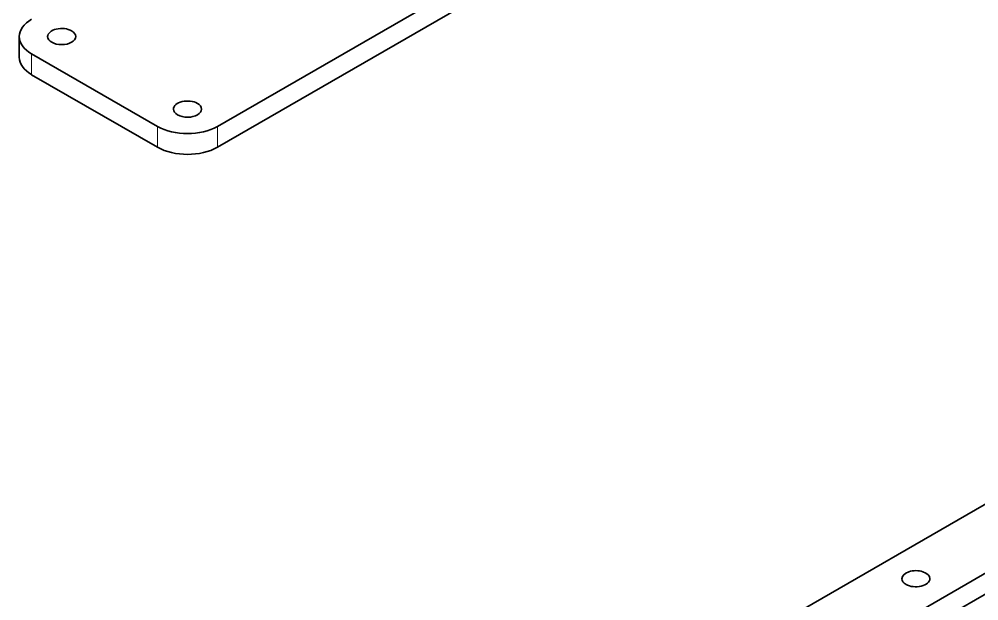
# Model space of a CAD drawing. Extents: x -452 to 1254, y -592 to 756.
# Drawn here: x 602.3 to 715.2, y 569.9 to 638.4 of the extents above; entities that cross this region are included whole.
import ezdxf

# ---------------------------------------------------------------- set-up
doc = ezdxf.new("R2010")
doc.units = 0

msp = doc.modelspace()

# ---------------------------------------------------------------- linework, layer by layer
at = {"color": 7, "lineweight": 35}
for p, q in [((826.7, 741.87), (625.62, 625.78)), ((826.7, 739.42), (625.62, 623.33)), ((603.74, 516.51), (804.82, 632.61)), ((808.34, 626.5), (632.72, 525.1)), ((808.34, 624.05), (634.84, 523.88))]:
    msp.add_line(p, q, dxfattribs=at)
at = {"color": 7, "lineweight": 35, "ltscale": 0.061237}
msp.add_line((602.28, 633.92), (602.28, 636.36), dxfattribs=at)
at = {"color": 7, "lineweight": 13, "ltscale": 0.061238}
msp.add_line((603.74, 631.87), (603.74, 634.32), dxfattribs=at)
at = {"color": 7, "lineweight": 35, "ltscale": 0.427421}
msp.add_line((603.74, 634.32), (618.55, 625.78), dxfattribs=at)
at = {"color": 7, "lineweight": 35, "ltscale": 0.42742}
msp.add_line((603.74, 631.87), (618.55, 623.33), dxfattribs=at)
at = {"color": 7, "lineweight": 13, "ltscale": 0.061237}
for p, q in [((618.55, 623.33), (618.55, 625.78)), ((625.62, 623.33), (625.62, 625.78))]:
    msp.add_line(p, q, dxfattribs=at)
at = {"color": 7, "lineweight": 35}
for centre, major_axis, start_param, end_param in [((607.28, 636.36), (5, 0), 2.356194, 3.141593), ((607.28, 636.36), (1.65, 0), 0.785398, 3.141593), ((607.28, 636.36), (1.65, 0), 0, 0.785398), ((607.28, 636.36), (5, 0), 3.141593, 3.926991), ((607.28, 636.36), (1.65, 0), 3.141593, 6.283185), ((607.28, 633.92), (5, 0), 3.141593, 3.926991), ((622.09, 627.82), (1.65, 0), 0.785398, 3.141593), ((622.09, 627.82), (1.65, 0), 0, 0.785398), ((622.09, 627.82), (1.65, 0), 3.141593, 6.283185), ((622.09, 627.82), (5, 0), 3.926991, 5.497787), ((622.09, 625.37), (5, 0), 3.926991, 5.497787), ((707.82, 572.52), (1.65, 0), 6.283185, 9.424778), ((707.82, 572.52), (1.65, 0), 3.141593, 3.926991), ((707.82, 572.52), (1.65, 0), 3.926991, 6.283185)]:
    msp.add_ellipse(centre, major_axis=major_axis, ratio=0.57735, start_param=start_param, end_param=end_param, dxfattribs=at)

doc.saveas('drawing.dxf')
